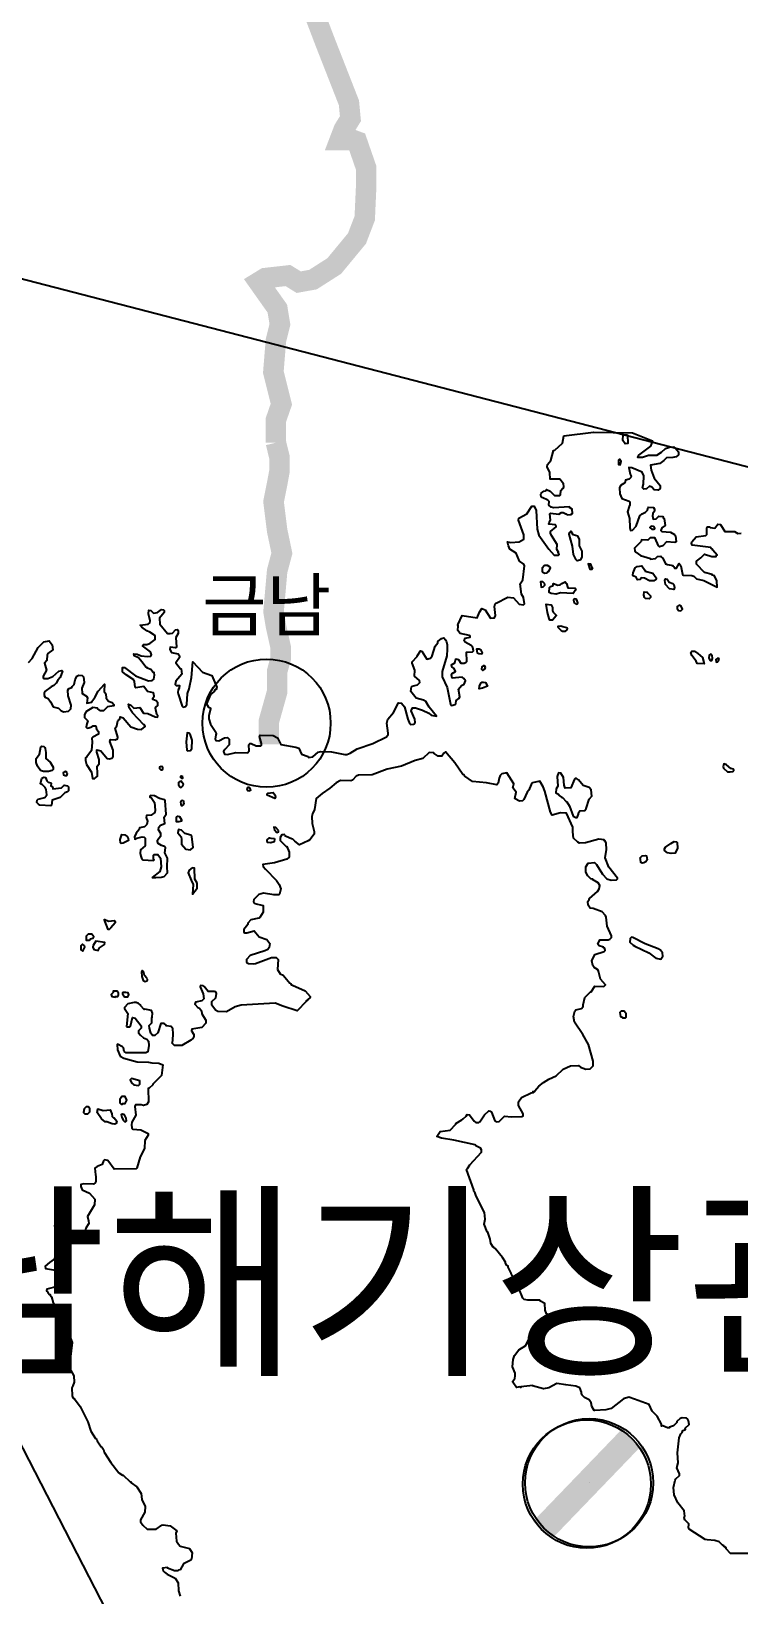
# Model space of a CAD drawing. Header units: millimetres. Extents: x -954552 to 1497340, y -301250 to 736091.
# Drawn here: x 273600 to 287403, y 144995 to 175469 of the extents above; entities that cross this region are included whole.
import ezdxf
from ezdxf.enums import TextEntityAlignment as Align

# ---------------------------------------------------------------- set-up
doc = ezdxf.new("R2010")
doc.units = ezdxf.units.MM
for name, color, linetype in [('2121', 7, 'Continuous'), ('2122', 7, 'Continuous'), ('2411', 7, 'Continuous'), ('AWS', 4, 'Continuous'), ('AWS명', 2, 'Continuous'), ('EL', 2, 'Continuous'), ('Point', 1, 'Continuous'), ('관측소명', 3, 'Continuous'), ('기상청', 1, 'Continuous'), ('티센', 6, 'Continuous')]:
    doc.layers.add(name, color=color, linetype=linetype)
doc.styles.get("Standard").update_dxf_attribs({"font": ''})
doc.styles.get('Standard').set_extended_font_data('Gulim')

# ---------------------------------------------------------------- blocks, each defined once
blk = doc.blocks.new('관측소(기상청)')
at = {"layer": '기상청', "const_width": 500}
blk.add_lwpolyline([(821, 874), (-914, -926)], dxfattribs=at)
at = {"layer": '기상청'}
blk.add_circle((-46, -26), 1250, dxfattribs=at)

msp = doc.modelspace()

# ---------------------------------------------------------------- linework, layer by layer
at = {"layer": '2121', "color": 7}
for points in [[(273545, 163168), (273620, 163244), (273732, 163456), (273845, 163569), (273950, 163588), (274007, 163507), (274020, 163413), (273920, 163338), (273920, 163338), (273908, 163313), (273902, 163207), (273858, 163151), (273896, 163014), (273834, 162901), (273834, 162875), (273847, 162857), (273922, 162851), (274021, 162895), (274140, 162995), (274196, 163011), (274208, 162996), (274165, 162876), (274117, 162823), (274089, 162766), (274038, 162718), (273991, 162694), (273866, 162601), (273854, 162573), (273854, 162523), (273874, 162493), (273930, 162464), (273977, 162399), (274029, 162301), (274130, 162277), (274174, 162227), (274230, 162202), (274324, 162218), (274355, 162240), (274370, 162260), (274379, 162334), (274379, 162334), (274322, 162515), (274316, 162627), (274335, 162659), (274391, 162681), (274395, 162698), (274434, 162740), (274456, 162830), (274489, 162897), (274527, 162917), (274596, 162913), (274621, 162884), (274634, 162779), (274585, 162666), (274591, 162560), (274678, 162507), (274698, 162478), (274685, 162373), (274779, 162395), (274779, 162407), (274842, 162481), (274907, 162606), (275031, 162745), (275022, 162599), (275053, 162555), (275060, 162468), (275104, 162412), (275179, 162387), (275210, 162349), (275210, 162324), (275085, 162299), (275011, 162223), (275011, 162223), (274949, 162223), (274898, 162262), (274893, 162278), (274799, 162291), (274667, 162204), (274636, 162147), (274636, 162091), (274705, 162029), (274681, 161969), (274674, 161904), (274693, 161885), (274724, 161889), (274781, 161910), (274806, 161932), (274862, 161932), (274870, 161863), (274912, 161818), (274912, 161767), (274800, 161711), (274782, 161691), (274788, 161616), (274777, 161449), (274683, 161326), (274658, 161310), (274658, 161254), (274677, 161179), (274777, 161030), (274797, 160902), (274828, 160899), (274890, 160949), (274895, 161004), (274895, 161004), (274883, 161148), (274927, 161193), (274926, 161274), (274876, 161417), (274876, 161454), (274882, 161461), (274958, 161443), (275083, 161293), (275126, 161290), (275170, 161303), (275201, 161331), (275201, 161455), (275132, 161627), (275143, 161662), (275237, 161656), (275281, 161681), (275287, 161712), (275237, 161887), (275268, 161930), (275286, 162031), (275330, 162062), (275336, 162106), (275392, 162088), (275543, 161913), (275674, 161863), (275750, 161858), (275824, 161920), (275811, 161951), (275799, 161951), (275573, 162182), (275511, 162284), (275511, 162284), (275497, 162353), (275541, 162334), (275603, 162276), (275716, 162286), (275792, 162176), (275873, 162171), (276017, 162105), (276060, 162102), (276067, 162127), (276051, 162155), (276022, 162277), (276029, 162295), (276072, 162327), (276072, 162378), (276035, 162421), (275972, 162446), (275972, 162471), (275997, 162508), (275984, 162577), (275865, 162602), (275796, 162695), (275640, 162669), (275627, 162682), (275614, 162798), (275598, 162826), (275451, 162923), (275383, 162981), (275382, 163068), (275420, 163068), (275633, 162907), (275890, 162808), (275890, 162808), (275958, 162814), (275989, 162842), (276002, 162921), (275995, 162971), (275977, 162971), (275932, 163026), (275864, 163057), (275864, 163070), (275832, 163076), (275763, 163172), (275691, 163254), (275607, 163298), (275602, 163337), (275663, 163326), (275747, 163293), (275869, 163283), (275936, 163288), (275947, 163316), (275925, 163372), (275824, 163450), (275768, 163488), (275790, 163516), (275857, 163517), (275915, 163536), (276018, 163614), (276018, 163676), (276005, 163698), (275915, 163760), (275855, 163781), (275754, 163855), (275722, 163891), (275722, 163891), (275880, 163910), (275911, 163939), (275917, 163976), (275885, 164116), (275892, 164185), (275935, 164182), (275986, 164126), (276066, 164139), (276142, 164196), (276178, 164193), (276191, 164177), (276191, 164139), (276104, 164027), (276111, 163911), (276261, 163733), (276311, 163730), (276355, 163740), (276417, 163803), (276455, 163806), (276467, 163791), (276468, 163728), (276418, 163653), (276431, 163465), (276412, 163450), (276312, 163465), (276306, 163421), (276337, 163359), (276469, 163335), (276494, 163297), (276494, 163260), (276419, 163159), (276419, 163159), (276513, 163041), (276526, 163041), (276535, 162936), (276421, 162801), (276409, 162734), (276427, 162716), (276490, 162716), (276488, 162665), (276469, 162634), (276459, 162584), (276463, 162555), (276547, 162316), (276566, 162297), (276610, 162310), (276635, 162348), (276647, 162560), (276678, 162654), (276727, 162873), (276754, 163177), (276938, 162976), (277120, 162912), (277221, 162685), (277208, 162637), (277189, 162637), (277165, 162596), (277096, 162543), (277022, 162362), (277060, 162293), (277091, 162281), (277097, 162262), (277066, 162124), (277066, 162124), (277067, 162068), (277099, 161962), (277201, 161806), (277209, 161773), (277199, 161756), (277191, 161674), (277200, 161647), (277262, 161638), (277368, 161698), (277430, 161701), (277462, 161670), (277462, 161563), (277375, 161473), (277350, 161432), (277369, 161376), (277431, 161373), (277588, 161414), (277819, 161405), (277850, 161446), (277843, 161562), (277862, 161590), (277893, 161587), (277987, 161540), (278080, 161541), (278093, 161553), (278093, 161590), (278055, 161722), (278068, 161747), (278317, 161741), (278405, 161698), (278468, 161567), (278468, 161567), (278764, 161515), (278818, 161496), (278874, 161378), (279000, 161332), (279012, 161316), (279093, 161326), (279199, 161420), (279249, 161432), (279455, 161427), (279718, 161371), (279755, 161371), (279821, 161399), (279961, 161484), (280267, 161586), (280529, 161715), (280560, 161761), (280563, 161789), (280535, 161980), (280555, 162061), (280665, 162193), (280764, 162381), (280821, 162375), (280883, 162300), (280946, 162062), (280971, 161994), (281003, 161956), (281066, 161966), (281091, 161998), (281084, 162063), (281015, 162226), (281040, 162281), (281040, 162281), (281096, 162279), (281235, 162235), (281354, 162175), (281401, 162141), (281508, 162122), (281360, 162295), (281301, 162408), (281252, 162432), (281107, 162470), (281007, 162600), (281019, 162694), (281032, 162707), (281138, 162729), (281181, 162776), (281174, 162817), (281075, 162900), (281081, 163019), (281030, 163153), (281030, 163178), (281130, 163282), (281134, 163302), (281192, 163394), (281217, 163385), (281317, 163232), (281392, 163248), (281424, 163295), (281479, 163483), (281535, 163551), (281535, 163577), (281604, 163636), (281650, 163646), (281650, 163646), (281684, 163608), (281700, 163570), (281713, 163513), (281715, 163427), (281705, 163296), (281618, 162989), (281618, 162884), (281713, 162678), (281782, 162356), (281801, 162328), (281870, 162344), (281883, 162359), (281889, 162422), (281945, 162466), (281964, 162497), (281938, 162648), (281997, 162720), (282044, 162741), (282069, 162810), (282038, 162857), (282006, 162879), (281812, 162859), (281800, 162928), (281812, 162953), (281874, 162990), (281848, 163047), (281804, 163081), (281799, 163122), (281864, 163157), (281886, 163234), (281936, 163225), (281936, 163225), (281980, 163153), (282046, 163155), (282086, 163169), (282098, 163185), (282092, 163366), (282210, 163373), (282229, 163391), (282216, 163460), (282184, 163495), (282066, 163560), (282048, 163588), (282066, 163641), (282165, 163657), (282165, 163670), (282147, 163691), (281965, 163734), (281921, 163787), (281927, 163878), (281921, 163897), (282006, 164081), (282302, 164038), (282343, 164144), (282389, 164217), (282457, 164192), (282558, 164030), (282640, 164036), (282658, 164080), (282638, 164259), (282651, 164306), (282669, 164324), (282900, 164437), (282900, 164437), (283006, 164425), (283120, 164301), (283201, 164292), (283226, 164307), (283206, 164432), (283162, 164500), (283137, 164698), (283193, 164776), (283223, 165050), (283207, 165080), (283123, 165144), (283060, 165297), (282935, 165375), (282910, 165437), (282892, 165520), (282959, 165502), (283120, 165519), (283209, 165569), (283208, 165651), (283107, 165943), (283113, 165981), (283270, 166063), (283369, 166213), (283413, 166211), (283451, 166126), (283470, 165763), (283502, 165645), (283697, 165377), (283803, 165259), (283885, 165256), (283897, 165272), (283897, 165272), (283883, 165297), (283889, 165315), (283853, 165368), (283859, 165465), (283752, 165639), (283733, 165687), (283733, 165718), (283839, 165809), (283839, 165822), (283826, 165849), (283695, 165859), (283702, 165896), (283732, 165939), (283719, 166065), (283732, 166077), (283895, 166059), (283947, 166087), (283975, 166087), (284032, 166065), (284057, 166044), (284126, 166050), (284157, 166072), (284156, 166153), (284100, 166187), (284100, 166200), (283786, 166181), (283744, 166196), (283700, 166232), (283706, 166302), (283681, 166333), (283568, 166379), (283568, 166379), (283549, 166398), (283543, 166439), (283549, 166464), (283600, 166505), (283631, 166511), (283649, 166539), (283724, 166508), (283809, 166423), (283912, 166418), (283924, 166434), (283930, 166521), (283971, 166562), (283984, 166562), (283992, 166596), (283986, 166647), (283911, 166740), (283723, 166739), (283717, 166870), (283666, 166979), (283672, 167026), (283735, 167102), (283790, 167296), (283816, 167306), (283965, 167440), (283989, 167583), (284567, 167658), (285332, 167640), (285721, 167487), (285683, 167383), (285449, 167209), (285426, 167170), (285527, 167170), (285643, 167208), (285803, 167209), (285894, 167266), (285977, 167334), (286051, 167366), (286139, 167369), (286139, 167357), (286165, 167347), (286227, 167273), (286227, 167216), (286184, 167173), (286119, 167159), (285996, 167153), (285942, 167100), (285865, 167047), (285684, 167015), (285697, 166915), (285754, 166759), (285867, 166616), (285867, 166559), (285829, 166522), (285754, 166534), (285706, 166580), (285661, 166602), (285604, 166552), (285548, 166545), (285523, 166570), (285542, 166642), (285554, 166801), (285516, 166877), (285516, 166877), (285315, 166960), (285259, 166969), (285285, 166838), (285304, 166795), (285298, 166770), (285266, 166738), (285192, 166719), (285179, 166660), (285160, 166656), (285098, 166613), (285079, 166569), (285080, 166450), (285124, 166363), (285262, 166310), (285281, 166295), (285281, 166226), (285265, 166205), (285231, 166101), (285269, 165970), (285276, 165798), (285288, 165741), (285333, 165748), (285401, 165821), (285475, 166026), (285519, 166062), (285584, 166094), (285620, 166133), (285637, 166196), (285743, 166190), (285762, 166156), (285757, 166116), (285728, 166072), (285719, 166027), (285731, 165962), (285794, 165965), (285843, 166016), (285843, 166016), (285919, 166013), (285938, 165972), (285950, 165972), (285969, 165835), (285903, 165792), (285882, 165738), (285901, 165716), (286070, 165704), (286151, 165661), (286170, 165632), (286183, 165517), (286157, 165507), (285995, 165516), (285920, 165441), (285858, 165422), (285840, 165441), (285770, 165588), (285757, 165594), (285677, 165594), (285627, 165552), (285508, 165558), (285496, 165521), (285371, 165395), (285375, 165344), (285395, 165318), (285484, 165252), (285684, 165193), (285684, 165181), (285778, 165191), (285821, 165234), (285884, 165238), (285884, 165226), (285921, 165200), (285972, 165091), (286012, 165074), (286116, 165054), (286116, 165054), (286116, 165042), (286134, 165030), (286147, 165004), (286191, 165004), (286242, 165093), (286275, 165047), (286304, 164885), (286316, 164870), (286489, 164863), (286524, 164846), (286578, 164798), (286724, 164767), (286984, 164634), (286974, 164758), (286928, 164854), (286887, 164868), (286887, 164880), (286735, 164919), (286578, 165081), (286578, 165143), (286662, 165203), (286733, 165275), (286877, 165232), (286965, 165229), (286965, 165242), (286984, 165257), (286900, 165355), (286894, 165374), (286862, 165393), (286858, 165410), (286495, 165452), (286484, 165490), (286489, 165518), (286575, 165613), (286759, 165643), (286780, 165663), (286780, 165663), (286782, 165784), (286794, 165813), (286826, 165810), (286844, 165794), (286938, 165782), (286994, 165863), (287044, 165857), (287132, 165720), (287320, 165720), (287388, 165683), (287450, 165687)], [(287637, 145800), (287240, 145801), (287159, 145888), (287159, 145907), (287139, 145913), (287139, 145926), (287112, 145937), (287112, 145949), (287087, 145960), (287022, 146023), (286935, 146054), (286786, 146066), (286749, 146069), (286436, 146275), (286423, 146294), (286429, 146375), (286353, 146454), (286341, 146499), (286353, 146526), (286341, 146630), (286216, 146784), (286140, 146943), (286133, 147086), (286164, 147230), (286175, 147253), (286175, 147253), (286245, 147318), (286245, 147349), (286194, 147467), (286219, 147568), (286206, 147761), (286242, 148053), (286271, 148128), (286300, 148158), (286311, 148193), (286361, 148218), (286360, 148242), (286435, 148313), (286423, 148386), (286404, 148421), (286385, 148436), (286299, 148440), (286260, 148430), (286198, 148372), (286192, 148353), (286129, 148288), (286054, 148258), (286055, 148245), (286011, 148245), (285924, 148288), (285897, 148282), (285899, 148321), (285814, 148478), (285716, 148571), (285653, 148702), (285367, 148804), (285260, 148845), (285260, 148845), (285152, 148813), (284916, 148625), (284810, 148600), (284598, 148583), (284585, 148587), (284535, 148661), (284524, 148735), (284484, 148796), (284396, 148836), (284347, 148883), (284334, 148904), (284338, 148944), (284302, 149029), (284227, 149063), (284028, 149084), (283852, 149109), (283696, 149027), (283595, 149010), (283377, 149067), (283384, 149076), (283154, 149048), (283152, 149035), (283132, 149044), (283068, 149035), (282996, 149140), (282996, 149159), (283032, 149208), (283040, 149259), (283040, 149312), (282989, 149437), (283001, 149581), (283001, 149581), (283029, 149658), (283110, 149769), (283250, 149853), (283318, 150000), (283380, 150075), (283598, 150192), (283643, 150239), (283661, 150314), (283703, 150337), (283723, 150370), (283680, 150455), (283655, 150468), (283626, 150544), (283622, 150670), (283522, 150723), (283522, 150735), (283290, 150736), (283219, 150751), (283191, 150778), (283104, 150985), (283060, 151051), (283065, 151061), (283040, 151079), (283047, 151085), (282961, 151255), (282966, 151264), (282902, 151378), (282902, 151396), (282876, 151415), (282851, 151458), (282851, 151476), (282851, 151476), (282791, 151566), (282653, 151741), (282625, 151760), (282625, 151772), (282612, 151772), (282569, 151841), (282556, 151927), (282510, 152061), (282496, 152066), (282435, 152221), (282454, 152315), (282441, 152446), (282279, 152766), (282251, 152844), (282233, 152864), (282233, 152889), (282090, 153282), (282113, 153302), (282157, 153376), (282381, 153620), (282387, 153665), (282363, 153699), (282271, 153744), (282263, 153761), (281847, 153855), (281601, 153896), (281510, 153924), (281580, 154024), (281774, 154053), (281885, 154168), (281885, 154181), (281885, 154181), (281998, 154251), (282017, 154273), (282029, 154273), (282086, 154326), (282104, 154357), (282153, 154351), (282241, 154223), (282272, 154201), (282335, 154202), (282354, 154214), (282442, 154346), (282526, 154425), (282556, 154423), (282579, 154399), (282641, 154234), (282667, 154212), (282729, 154221), (282835, 154325), (282971, 154312), (283172, 154314), (283197, 154330), (283197, 154367), (283103, 154529), (283108, 154604), (283165, 154686), (283355, 154775), (283397, 154782), (283383, 154805), (283426, 154805), (283426, 154817), (283505, 154906), (283505, 154906), (283595, 154981), (283698, 155043), (283838, 155107), (283975, 155238), (284119, 155301), (284274, 155308), (284317, 155278), (284419, 155240), (284506, 155243), (284562, 155302), (284564, 155392), (284473, 155721), (284362, 155917), (284197, 156157), (284177, 156263), (284202, 156370), (284227, 156395), (284334, 156423), (284365, 156458), (284365, 156496), (284402, 156633), (284513, 156746), (284526, 156746), (284592, 156857), (284769, 156849), (284806, 156884), (284709, 156996), (284668, 157152), (284650, 157180), (284580, 157221), (284556, 157262), (284556, 157262), (284536, 157352), (284598, 157477), (284779, 157531), (284798, 157549), (284792, 157587), (284779, 157605), (284766, 157605), (284766, 157618), (284679, 157646), (284651, 157673), (284691, 157759), (284855, 157762), (284891, 157772), (284922, 157803), (284922, 157840), (284839, 158027), (284817, 158200), (284802, 158236), (284738, 158303), (284564, 158368), (284502, 158376), (284464, 158433), (284457, 158507), (284486, 158546), (284489, 158563), (284647, 158705), (284681, 158751), (284694, 158821), (284662, 158871), (284548, 158933), (284554, 158943), (284554, 158943), (284514, 158950), (284456, 159007), (284418, 159076), (284418, 159181), (284467, 159257), (284586, 159270), (284629, 159227), (284743, 159039), (284830, 158952), (284912, 158921), (285018, 158928), (285037, 158946), (285037, 158959), (284867, 159177), (284798, 159358), (284820, 159519), (284815, 159644), (284797, 159692), (284785, 159692), (284778, 159711), (284672, 159720), (284416, 159650), (284297, 159647), (284266, 159662), (284176, 159740), (284163, 159864), (284165, 159956), (284045, 160230), (283927, 160236), (283765, 160189), (283733, 160248), (283733, 160248), (283619, 160660), (283585, 160744), (283519, 160853), (283381, 160822), (283353, 160786), (283308, 160677), (283278, 160636), (283207, 160496), (283182, 160468), (283127, 160465), (283038, 160505), (283032, 160517), (283063, 160639), (282994, 160723), (283012, 160802), (282881, 161014), (282781, 160994), (282750, 160963), (282726, 160912), (282706, 160816), (282681, 160779), (282484, 160819), (282207, 160849), (282062, 160950), (282044, 160979), (282019, 160982), (281861, 161208), (281684, 161425), (281648, 161396), (281612, 161337), (281537, 161337), (281537, 161337), (281459, 161390), (281455, 161406), (281366, 161414), (281237, 161295), (281087, 161257), (280825, 161144), (280544, 161087), (280251, 160973), (279982, 160969), (279942, 160950), (279870, 160872), (279832, 160860), (279633, 160865), (279548, 160823), (279424, 160713), (279273, 160609), (279159, 160514), (279128, 160301), (279085, 160219), (279073, 160163), (279082, 160027), (279117, 159870), (279118, 159820), (279037, 159711), (279000, 159690), (278831, 159609), (278740, 159680), (278705, 159725), (278674, 159728), (278576, 159771), (278549, 159790), (278549, 159790), (278543, 159811), (278491, 159804), (278455, 159755), (278455, 159693), (278575, 159581), (278587, 159581), (278631, 159469), (278632, 159369), (278588, 159331), (278345, 159262), (278120, 159226), (278126, 159192), (278167, 159139), (278384, 158918), (278434, 158839), (278471, 158755), (278441, 158653), (278428, 158637), (278330, 158640), (278128, 158667), (278042, 158642), (277941, 158547), (277934, 158510), (277942, 158483), (277961, 158465), (278123, 158429), (278123, 158298), (278061, 158198), (278040, 158185), (277886, 158147), (277824, 158085), (277824, 158085), (277824, 158059), (277749, 157960), (277749, 157916), (277762, 157897), (277808, 157899), (277949, 157936), (278045, 157818), (278193, 157764), (278252, 157688), (278239, 157610), (278213, 157573), (278157, 157545), (277870, 157454), (277801, 157379), (277801, 157328), (277814, 157310), (277839, 157300), (277932, 157292), (277974, 157298), (278289, 157418), (278381, 157413), (278414, 157375), (278402, 157180), (278459, 157094), (278515, 157069), (278645, 156914), (278664, 156903), (278671, 156882), (278696, 156879), (278947, 156764), (279041, 156658), (279041, 156658), (279041, 156639), (278988, 156592), (278988, 156580), (278964, 156568), (278964, 156555), (278790, 156377), (278510, 156469), (278360, 156525), (277698, 156485), (277580, 156453), (277411, 156359), (277242, 156365), (277192, 156389), (277123, 156489), (277123, 156558), (277204, 156627), (277216, 156714), (277198, 156745), (277172, 156755), (277051, 156751), (276972, 156851), (276954, 156864), (276904, 156867), (276897, 156845), (276954, 156708), (276967, 156607), (276929, 156570), (276804, 156545), (276792, 156504), (276849, 156443), (276881, 156427), (276881, 156427), (276924, 156376), (276929, 156320), (277005, 156196), (277006, 156133), (276931, 156048), (276731, 156021), (276725, 155984), (276769, 155913), (276769, 155863), (276757, 155844), (276714, 155804), (276539, 155700), (276395, 155700), (276351, 155743), (276363, 155799), (276369, 155937), (276362, 156025), (276331, 156068), (276231, 156086), (276231, 156099), (276194, 156127), (276125, 156130), (276069, 155949), (276014, 155895), (275963, 155898), (275932, 155942), (275904, 156041), (275900, 156091), (275950, 156141), (275950, 156235), (275962, 156251), (275962, 156251), (275968, 156332), (275943, 156382), (275818, 156409), (275805, 156403), (275732, 156478), (275729, 156493), (275695, 156521), (275648, 156541), (275605, 156541), (275482, 156512), (275418, 156440), (275418, 156421), (275481, 156321), (275456, 156071), (275463, 156062), (275526, 156065), (275538, 156078), (275575, 156247), (275624, 156234), (275744, 156085), (275744, 156035), (275694, 155984), (275694, 155947), (275729, 155901), (275788, 155847), (275857, 155823), (275888, 155782), (275895, 155698), (275877, 155579), (275833, 155557), (275452, 155556), (275452, 155556), (275414, 155584), (275402, 155652), (275383, 155674), (275283, 155727), (275277, 155721), (275283, 155615), (275333, 155493), (275409, 155456), (275665, 155385), (275888, 155376), (275951, 155361), (276090, 155355), (276165, 155325), (276141, 155117), (275969, 154949), (275969, 154936), (275899, 154866), (275879, 154861), (275886, 154604), (275855, 154548), (275792, 154532), (275743, 154545), (275636, 154541), (275618, 154510), (275638, 154341), (275563, 154203), (275557, 154153), (275563, 154097), (275582, 154072), (275737, 154055), (275882, 153987), (275882, 153987), (275882, 153950), (275814, 153849), (275809, 153692), (275725, 153530), (275659, 153310), (275647, 153295), (275216, 153287), (275097, 153458), (275028, 153471), (275009, 153450), (274985, 153380), (274885, 153345), (274841, 153308), (274850, 153180), (274861, 153152), (274861, 153051), (274849, 153026), (274811, 152998), (274625, 153004), (274568, 152994), (274568, 152951), (274593, 152885), (274737, 152820), (274843, 152702), (274831, 152595), (274695, 152366), (274718, 152280), (274720, 152233), (274664, 152138), (274654, 152084), (274646, 151995), (274646, 151995), (274560, 151859), (274503, 151870), (274424, 151905), (274321, 152031), (274321, 152044), (274308, 152044), (274308, 152056), (274286, 152065), (274189, 152149), (274064, 152206), (274052, 152190), (274058, 152143), (274158, 151962), (274159, 151900), (274103, 151843), (274135, 151656), (274048, 151537), (273953, 151469), (273873, 151396), (273880, 151355), (274148, 151306), (274185, 151258), (274211, 151200), (274221, 151008), (274105, 151001), (273906, 150949), (273900, 150918), (273913, 150915), (273925, 150883), (273955, 150846), (273967, 150846), (273967, 150846), (273967, 150833), (273994, 150802), (274026, 150687), (274107, 150606), (274182, 150571), (274236, 150497), (274270, 150438), (274273, 150401), (274289, 150374), (274303, 150261), (274315, 150132), (274397, 149914), (274342, 149426), (274430, 149264), (274437, 149140), (274412, 149067), (274394, 149027), (274401, 148870), (274413, 148833), (274444, 148811), (274557, 148661), (274706, 148366), (274765, 148184), (274852, 148037), (274878, 148018), (274884, 147997), (274967, 147875), (274985, 147864), (275010, 147823), (275023, 147772), (275154, 147573), (275154, 147573), (275311, 147374), (275380, 147327), (275392, 147327), (275527, 147197), (275540, 147197), (275546, 147178), (275662, 147101), (275744, 146969), (275756, 146851), (275825, 146716), (275814, 146607), (275733, 146456), (275734, 146413), (275775, 146349), (275859, 146273), (276040, 146270), (276146, 146348), (276171, 146355), (276308, 146340), (276437, 146238), (276421, 146197), (276434, 146041), (276472, 145978), (276503, 145941), (276684, 145895), (276736, 145812), (276723, 145685), (276710, 145670), (276573, 145598), (276505, 145482), (276471, 145476), (276471, 145476), (276461, 145462), (276395, 145460), (276255, 145512), (276255, 145525), (276161, 145515), (276174, 145461), (276199, 145435), (276249, 145396), (276405, 145316), (276468, 145229), (276475, 145073), (276507, 144966)]]:
    msp.add_lwpolyline(points, dxfattribs=at)
at = {"layer": '2122', "color": 7}
msp.add_lwpolyline([(285232, 167600), (285239, 167432), (285189, 167425), (285139, 167494), (285145, 167612), (285145, 167612)], close=True, dxfattribs=at)
for points in [[(285108, 167091), (285078, 167126), (285055, 167112), (285060, 167023), (285089, 167018), (285102, 167055), (285108, 167088), (285108, 167088)], [(285767, 165787), (285738, 165816), (285692, 165820), (285669, 165796), (285709, 165764), (285756, 165766), (285767, 165784), (285767, 165784)], [(284153, 165433), (284172, 165272), (284216, 165182), (284235, 165160), (284254, 165157), (284322, 165176), (284347, 165217), (284346, 165336), (284298, 165442), (284296, 165567), (284264, 165629), (284170, 165657), (284133, 165719), (284120, 165722), (284107, 165696), (284094, 165696), (284089, 165669), (284153, 165433), (284153, 165433)], [(283650, 165059), (283610, 165058), (283567, 165002), (283567, 164946), (283580, 164927), (283617, 164909), (283658, 164914), (283679, 164940), (283695, 164941), (283729, 165009), (283723, 165027), (283673, 165059), (283650, 165059), (283650, 165059)], [(284544, 165012), (284520, 165083), (284468, 165088), (284497, 164983), (284545, 164984), (284554, 165012), (284554, 165012)], [(285579, 164944), (285729, 164909), (285792, 164816), (285792, 164791), (285746, 164757), (285661, 164759), (285566, 164809), (285505, 164815), (285479, 164784), (285429, 164777), (285404, 164827), (285341, 164852), (285335, 164870), (285341, 164914), (285385, 165008), (285422, 165039), (285510, 165052), (285573, 164966), (285579, 164944), (285579, 164944)], [(283618, 164700), (283579, 164738), (283536, 164737), (283551, 164637), (283589, 164638), (283618, 164671), (283622, 164700), (283622, 164700)], [(283951, 164706), (284017, 164735), (284043, 164707), (284068, 164623), (284212, 164614), (284225, 164598), (284214, 164568), (284174, 164511), (283925, 164522), (283838, 164497), (283742, 164510), (283706, 164527), (283712, 164628), (283731, 164646), (283774, 164658), (283786, 164703), (283874, 164675), (283918, 164678), (283951, 164706), (283951, 164706)], [(285977, 164683), (285961, 164766), (285973, 164797), (286004, 164791), (286046, 164733), (286120, 164703), (286135, 164686), (286148, 164625), (286136, 164586), (286049, 164604), (285977, 164683), (285977, 164683)], [(283670, 164143), (283644, 164303), (283744, 164290), (283769, 164240), (283770, 164171), (283782, 164147), (283838, 164091), (283838, 164072), (283770, 163988), (283720, 163990), (283702, 164021), (283670, 164143), (283670, 164143)], [(284261, 164329), (284252, 164370), (284229, 164402), (284201, 164404), (284181, 164383), (284194, 164331), (284232, 164303), (284250, 164312), (284262, 164327), (284262, 164327)], [(285631, 164519), (285680, 164466), (285681, 164434), (285656, 164406), (285581, 164412), (285562, 164434), (285549, 164478), (285555, 164546), (285617, 164534), (285631, 164519), (285631, 164519)], [(286307, 164204), (286280, 164265), (286241, 164284), (286203, 164258), (286202, 164218), (286229, 164176), (286271, 164173), (286294, 164189), (286307, 164206), (286307, 164206)], [(283970, 163862), (283932, 163873), (283871, 163869), (283877, 163848), (283940, 163788), (283966, 163777), (284020, 163779), (284052, 163794), (284064, 163823), (284052, 163839), (283970, 163862), (283970, 163862)], [(282297, 163386), (282291, 163430), (282341, 163430), (282364, 163420), (282397, 163355), (282392, 163330), (282335, 163333), (282304, 163345), (282297, 163386), (282297, 163386)], [(286603, 163339), (286696, 163266), (286728, 163138), (286591, 163144), (286572, 163193), (286489, 163300), (286465, 163359), (286490, 163387), (286541, 163388), (286603, 163339), (286603, 163339)], [(282459, 163070), (282442, 163098), (282418, 163103), (282390, 163083), (282386, 163037), (282409, 163012), (282432, 163020), (282440, 163034), (282461, 163068), (282461, 163068)], [(286885, 163308), (286855, 163329), (286829, 163311), (286820, 163248), (286844, 163203), (286879, 163204), (286891, 163242), (286887, 163307), (286887, 163307)], [(287023, 163242), (286992, 163250), (286953, 163225), (286961, 163180), (286984, 163175), (287013, 163219), (287024, 163241), (287024, 163241)], [(282420, 162780), (282462, 162774), (282500, 162705), (282404, 162664), (282338, 162655), (282344, 162704), (282368, 162761), (282400, 162783), (282420, 162780), (282420, 162780)], [(273694, 161297), (273758, 161382), (273789, 161520), (273801, 161532), (273845, 161526), (273864, 161511), (273873, 161487), (273885, 161413), (273887, 161293), (273971, 161226), (274027, 161126), (274028, 161083), (274009, 161062), (273934, 161039), (273841, 161042), (273778, 161063), (273723, 161145), (273695, 161216), (273694, 161297), (273694, 161297)], [(276619, 161621), (276638, 161455), (276650, 161442), (276706, 161452), (276731, 161492), (276737, 161655), (276705, 161752), (276680, 161786), (276643, 161792), (276619, 161621), (276619, 161621)], [(274003, 160752), (274026, 160710), (274019, 160700), (274191, 160721), (274241, 160772), (274310, 160762), (274328, 160740), (274329, 160665), (274308, 160643), (274254, 160628), (274167, 160531), (274011, 160483), (273993, 160384), (273980, 160371), (273768, 160386), (273739, 160403), (273711, 160435), (273717, 160482), (273736, 160501), (273867, 160533), (273904, 160589), (273891, 160689), (273872, 160727), (273816, 160783), (273779, 160802), (273809, 160914), (273847, 160930), (273878, 160923), (273903, 160857), (273928, 160833), (273980, 160823), (273980, 160823), (273987, 160814), (273980, 160764), (274003, 160752), (274003, 160752)], [(274301, 161019), (274269, 161038), (274223, 161018), (274227, 160975), (274262, 160960), (274297, 160960), (274305, 160999), (274297, 161018), (274297, 161018)], [(276165, 161134), (276132, 161139), (276105, 161126), (276099, 161099), (276129, 161076), (276152, 161076), (276168, 161090), (276170, 161116), (276161, 161135), (276161, 161135)], [(276556, 160934), (276532, 160948), (276509, 160945), (276510, 160922), (276531, 160908), (276554, 160910), (276559, 160925), (276557, 160935), (276557, 160935)], [(283902, 160576), (283947, 160538), (283966, 160535), (284034, 160459), (284051, 160453), (284100, 160366), (284170, 160168), (284227, 160144), (284252, 160147), (284277, 160212), (284277, 160237), (284301, 160275), (284401, 160281), (284423, 160320), (284482, 160501), (284538, 160557), (284525, 160685), (284487, 160732), (284368, 160769), (284277, 160876), (284237, 160903), (284212, 160905), (284199, 160893), (284125, 160721), (284019, 160714), (283994, 160774), (283987, 160923), (283931, 161011), (283886, 161017), (283862, 160942), (283875, 160754), (283875, 160754), (283838, 160704), (283832, 160623), (283888, 160598), (283888, 160586), (283902, 160576), (283902, 160576)], [(287199, 161035), (287235, 161036), (287290, 161043), (287305, 161069), (287293, 161089), (287250, 161099), (287208, 161130), (287160, 161178), (287110, 161190), (287097, 161140), (287105, 161109), (287185, 161034), (287199, 161035), (287199, 161035)], [(276567, 160790), (276546, 160824), (276529, 160850), (276499, 160846), (276472, 160824), (276472, 160778), (276498, 160741), (276524, 160728), (276556, 160760), (276568, 160789), (276568, 160789)], [(277875, 160694), (277854, 160729), (277823, 160728), (277807, 160695), (277821, 160668), (277862, 160662), (277883, 160680), (277871, 160701), (277871, 160701)], [(278352, 160517), (278202, 160582), (278202, 160607), (278215, 160620), (278321, 160629), (278353, 160584), (278362, 160548), (278352, 160517), (278352, 160517)], [(275959, 158978), (276030, 158972), (276143, 158979), (276190, 158994), (276259, 159067), (276249, 159186), (276258, 159354), (276207, 159454), (276220, 159553), (276199, 159577), (276138, 159597), (276075, 159640), (276063, 159678), (276063, 159700), (276091, 159744), (276131, 159784), (276131, 159835), (276081, 159903), (276087, 159959), (276124, 159997), (276205, 160028), (276192, 160154), (276229, 160210), (276210, 160472), (276197, 160488), (276105, 160517), (276004, 160565), (275929, 160574), (275916, 160562), (275916, 160543), (275941, 160531), (275941, 160531), (276004, 160434), (276017, 160290), (276011, 160240), (275942, 160190), (275849, 160184), (275842, 160143), (275867, 160071), (275856, 160009), (275812, 159961), (275712, 159946), (275706, 159908), (275644, 159838), (275613, 159769), (275619, 159724), (275657, 159742), (275766, 159766), (275804, 159763), (275825, 159740), (275820, 159590), (275732, 159515), (275726, 159452), (275739, 159390), (275751, 159352), (275776, 159321), (275983, 159306), (275995, 159321), (275983, 159334), (275988, 159409), (276001, 159422), (276070, 159422), (276120, 159354), (276120, 159354), (276132, 159185), (276108, 159091), (275959, 158978), (275959, 158978)], [(276579, 160427), (276574, 160461), (276554, 160478), (276527, 160470), (276512, 160445), (276517, 160407), (276523, 160380), (276548, 160376), (276570, 160390), (276581, 160427), (276581, 160427)], [(276432, 160123), (276436, 160148), (276461, 160173), (276492, 160167), (276530, 160098), (276530, 160074), (276480, 160058), (276436, 160061), (276432, 160123), (276432, 160123)], [(275340, 159733), (275369, 159813), (275425, 159807), (275472, 159773), (275492, 159736), (275494, 159695), (275395, 159641), (275351, 159638), (275338, 159651), (275332, 159713), (275340, 159733), (275340, 159733)], [(276528, 159716), (276532, 159623), (276613, 159524), (276707, 159515), (276757, 159561), (276731, 159774), (276713, 159802), (276593, 159833), (276531, 159898), (276474, 159911), (276462, 159848), (276525, 159768), (276528, 159716), (276528, 159716)], [(278276, 159741), (278337, 159733), (278343, 159724), (278337, 159667), (278275, 159649), (278212, 159660), (278212, 159673), (278200, 159676), (278200, 159707), (278249, 159745), (278276, 159741), (278276, 159741)], [(278424, 159894), (278373, 159949), (278330, 159956), (278346, 159906), (278389, 159855), (278424, 159867), (278424, 159894), (278424, 159894)], [(285483, 159332), (285479, 159360), (285517, 159398), (285585, 159404), (285604, 159396), (285617, 159318), (285593, 159281), (285548, 159258), (285517, 159254), (285492, 159270), (285483, 159332), (285483, 159332)], [(286075, 159635), (286141, 159675), (286190, 159672), (286203, 159656), (286210, 159544), (286160, 159450), (286085, 159441), (286014, 159453), (285953, 159500), (285953, 159534), (285972, 159568), (286075, 159635), (286075, 159635)], [(276744, 158647), (276834, 158768), (276834, 158862), (276788, 158943), (276783, 159159), (276739, 159165), (276683, 159118), (276664, 159068), (276717, 158920), (276759, 158837), (276744, 158647), (276744, 158647)], [(275022, 158164), (275106, 158126), (275225, 158135), (275237, 158119), (275238, 158089), (275154, 157991), (275119, 157963), (275100, 157963), (275022, 158164), (275022, 158164)], [(274733, 157756), (274757, 157781), (274808, 157793), (274820, 157818), (274782, 157869), (274707, 157869), (274669, 157830), (274669, 157755), (274733, 157756), (274733, 157756)], [(274639, 157644), (274598, 157677), (274570, 157644), (274566, 157562), (274603, 157541), (274644, 157619), (274639, 157644), (274639, 157644)], [(274906, 157549), (274934, 157601), (275030, 157667), (275033, 157710), (274857, 157731), (274808, 157650), (274802, 157616), (274820, 157571), (274906, 157549), (274906, 157549)], [(285375, 157639), (285648, 157506), (285785, 157400), (285886, 157384), (285923, 157440), (285916, 157506), (285879, 157559), (285828, 157587), (285579, 157680), (285334, 157808), (285309, 157810), (285284, 157785), (285278, 157717), (285343, 157654), (285375, 157639), (285375, 157639)], [(275856, 157012), (275811, 157065), (275790, 157143), (275766, 157163), (275749, 157139), (275758, 157044), (275783, 156966), (275824, 156950), (275853, 156962), (275865, 156983), (275861, 157008), (275861, 157008)], [(275235, 156645), (275235, 156658), (275286, 156658), (275299, 156682), (275299, 156720), (275273, 156758), (275198, 156758), (275198, 156733), (275160, 156695), (275173, 156658), (275235, 156645), (275235, 156645)], [(275442, 156731), (275398, 156733), (275379, 156724), (275379, 156705), (275417, 156652), (275486, 156646), (275504, 156690), (275492, 156724), (275442, 156731), (275442, 156731)], [(285196, 156241), (285209, 156254), (285209, 156318), (285170, 156367), (285108, 156367), (285083, 156341), (285096, 156266), (285134, 156254), (285134, 156241), (285196, 156241), (285196, 156241)], [(275692, 154923), (275716, 154947), (275716, 155011), (275553, 155059), (275529, 155034), (275554, 154972), (275604, 154935), (275692, 154923), (275692, 154923)], [(274706, 154370), (274744, 154407), (274744, 154469), (274718, 154507), (274669, 154507), (274631, 154469), (274619, 154394), (274644, 154370), (274706, 154370), (274706, 154370)], [(275381, 154559), (275381, 154571), (275430, 154572), (275467, 154634), (275430, 154709), (275368, 154708), (275330, 154646), (275330, 154584), (275356, 154559), (275381, 154559), (275381, 154559)], [(275073, 154440), (275138, 154446), (275173, 154366), (275181, 154315), (275207, 154290), (275219, 154290), (275269, 154228), (275257, 154177), (275232, 154165), (275178, 154172), (275076, 154211), (275041, 154214), (274969, 154270), (274888, 154395), (274900, 154464), (275006, 154433), (275073, 154440), (275073, 154440)], [(275451, 154285), (275422, 154346), (275381, 154362), (275357, 154354), (275369, 154301), (275390, 154247), (275423, 154215), (275455, 154235), (275451, 154281), (275451, 154281)]]:
    msp.add_lwpolyline(points, dxfattribs=at)
at = {"layer": '2411', "const_width": 400}
for points in [[(278373, 167450), (278373, 167894), (278480, 168202), (278323, 168825), (278373, 169441), (278452, 169756), (278401, 170064), (278036, 170579), (278165, 170658), (278609, 170708), (278817, 170579), (279096, 170629), (279511, 170894), (279955, 171431), (280106, 171825), (280134, 172441), (280134, 172806), (279955, 173322), (279877, 173351), (279719, 173351), (279619, 173351), (279698, 173558), (279827, 173766), (279798, 174074), (279332, 175263), (279075, 175936)], [(278373, 167450), (278444, 167159), (278444, 166903), (278397, 166647), (278327, 166297), (278397, 165738), (278490, 165296), (278397, 164947), (278327, 164155), (278374, 163875), (278467, 163456), (278467, 163246), (278397, 162990), (278397, 162594), (278234, 162012), (278234, 161733), (278234, 161570)]]:
    msp.add_lwpolyline(points, dxfattribs=at)
at = {"layer": 'AWS'}
msp.add_circle((278191, 161983), 1250, dxfattribs=at)
at = {"layer": '기상청'}
msp.add_circle((284485, 147177), 1250, dxfattribs=at)
at = {"layer": '티센'}
for points in [[(259890, 174144), (306710, 162026)], [(259890, 174144), (287324, 120863)]]:
    msp.add_lwpolyline(points, dxfattribs=at)

# ---------------------------------------------------------------- block references
at = {"layer": 'Point'}
msp.add_blockref('관측소(기상청)', (284485, 147177), dxfattribs=at)

# ---------------------------------------------------------------- texts
at = {"layer": 'AWS명'}
msp.add_text('금남', height=1000, dxfattribs=at).set_placement((278191, 163483), align=Align.BOTTOM_CENTER)
at = {"layer": 'EL'}
msp.add_text('0.000', height=2.5, dxfattribs=at).set_placement((284485, 147176), align=Align.TOP_CENTER)
at = {"layer": '관측소명'}
msp.add_text('남해기상관측소', height=3000, dxfattribs=at).set_placement((284485, 148677), align=Align.BOTTOM_CENTER)

doc.saveas('drawing.dxf')
